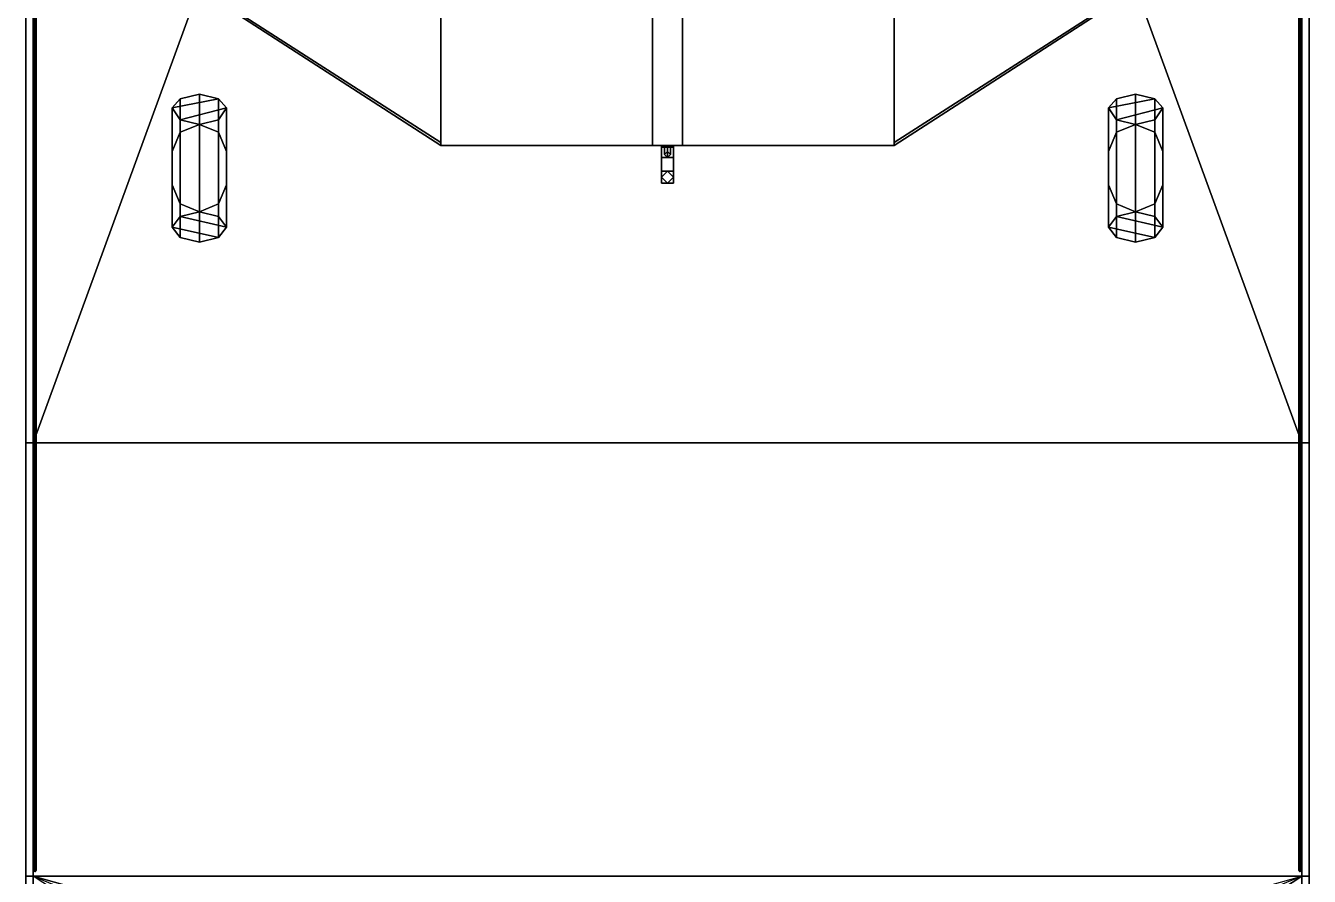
# Model space of a CAD drawing. Extents: x -4.2 to 4.2, y -17.3 to 18.7.
# Drawn here: x -4.25 to 4.25, y 4.11 to 9.74 of the extents above; entities that cross this region are included whole.
import ezdxf

# ---------------------------------------------------------------- set-up
doc = ezdxf.new("R2010")
doc.units = 0
doc.layers.get('0').update_dxf_attribs({"linetype": 'CONTINUOUS'})
doc.layers.add('RAILINGS', color=6, linetype='CONTINUOUS')

msp = doc.modelspace()

# ---------------------------------------------------------------- linework, layer by layer
for points in [[(-4.2, 16.87, 1.04), (-4.2, 6.98, 1.04), (-4.25, 6.98, 1.07), (-4.25, 16.87, 1.07)], [(-4.25, 16.87, 1.07), (-4.25, 6.98, 1.07), (-4.25, 6.98, 1.18), (-4.25, 16.87, 1.18)], [(-4.2, 6.98, 1.21), (-4.2, 16.87, 1.21), (-4.25, 16.87, 1.18), (-4.25, 6.98, 1.18)], [(-4.2, 10.97, -1.04), (-4.2, -10.52, -1.04), (-4.2, -13.62, -0.39), (-4.2, 16.87, -0.3447)], [(-4.2, 16.87, -0.3447), (-4.2, -13.62, -0.39), (-4.2, -13.62, 0.65), (-4.2, 4.11, 0.65)], [(-4.2, 16.87, -0.3447), (-4.2, 4.11, 0.65), (-4.2, 6.98, 1.04), (-4.2, 16.87, 1.04)], [(-3.1, 10, 1.21), (-3.1, 15.01, 1.21), (-4.2, 16.87, 1.21), (-4.2, 6.98, 1.21)], [(4.2, 16.87, 1.21), (3.1, 15.01, 1.21), (3.1, 10, 1.21), (4.2, 6.98, 1.21)], [(4.2, -13.62, -0.39), (4.2, -10.52, -1.04), (4.2, 10.97, -1.04), (4.2, 16.87, -0.3447)], [(4.2, -13.62, 0.65), (4.2, -13.62, -0.39), (4.2, 16.87, -0.3447), (4.2, 4.11, 0.65)], [(4.2, 6.98, 1.04), (4.2, 4.11, 0.65), (4.2, 16.87, -0.3447), (4.2, 16.87, 1.04)], [(4.25, 6.98, 1.07), (4.2, 6.98, 1.04), (4.2, 16.87, 1.04), (4.25, 16.87, 1.07)], [(4.25, 16.87, 1.18), (4.2, 16.87, 1.21), (4.2, 6.98, 1.21), (4.25, 6.98, 1.18)], [(4.25, 6.98, 1.18), (4.25, 6.98, 1.07), (4.25, 16.87, 1.07), (4.25, 16.87, 1.18)], [(-1.5, 14.9, 5.6), (-1.5, 14.9, 5.5), (-1.5, 13.05, 5.5), (-1.5, 8.95, 5.6)], [(1.5, 13.05, 5.5), (1.5, 14.9, 5.5), (1.5, 14.9, 5.6), (1.5, 8.95, 5.6)], [(-3.25, 10.08, 3.4), (-1.5, 8.95, 3.4), (-1.5, 13.05, 3.4), (-3.25, 13.05, 3.4)], [(-1.5, 13.05, 3.4), (-1.5, 8.95, 3.4), (-1.5, 10.38, 3.52), (-1.5, 11.83, 3.52)], [(-1.5, 11.83, 5.32), (-1.5, 10.38, 5.32), (-1.5, 8.95, 5.6), (-1.5, 13.05, 5.5)], [(3.25, 10.08, 3.4), (3.25, 13.05, 3.4), (1.5, 13.05, 3.4), (1.5, 8.95, 3.4)], [(1.5, 11.83, 3.52), (1.5, 10.38, 3.52), (1.5, 8.95, 3.4), (1.5, 13.05, 3.4)], [(1.5, 13.05, 5.5), (1.5, 8.95, 5.6), (1.5, 10.38, 5.32), (1.5, 11.83, 5.32)], [(-1.5, 11.06, 5.6), (-1.5, 8.95, 5.6), (-0.1, 8.95, 5.74), (-0.1, 11.06, 5.74)], [(-0.1, 11.06, 5.74), (-0.1, 8.95, 5.74), (0.1, 8.95, 5.74), (0.1, 11.06, 5.74)], [(0.1, 8.95, 5.74), (1.5, 8.95, 5.6), (1.5, 11.06, 5.6), (0.1, 11.06, 5.74)], [(4.2, 10.97, -1.04), (4.2, -10.52, -1.04), (-4.2, -10.52, -1.04), (-4.2, 10.97, -1.04)], [(-1.5, 10.38, 5.24), (-1.5, 10.31, 5.24), (-1.5, 8.95, 5.6), (-1.5, 10.38, 5.32)], [(-1.5, 10.38, 3.52), (-1.5, 8.95, 3.4), (-1.5, 10.31, 3.61), (-1.5, 10.38, 3.61)], [(1.5, 10.38, 3.61), (1.5, 10.31, 3.61), (1.5, 8.95, 3.4), (1.5, 10.38, 3.52)], [(1.5, 10.38, 5.32), (1.5, 8.95, 5.6), (1.5, 10.31, 5.24), (1.5, 10.38, 5.24)], [(-1.5, 10.31, 5.24), (-1.5, 10.31, 3.61), (-1.5, 8.95, 3.4), (-1.5, 8.95, 5.6)], [(1.5, 8.95, 5.6), (1.5, 8.95, 3.4), (1.5, 10.31, 3.61), (1.5, 10.31, 5.24)], [(-3.25, 10.08, 3.17), (-1.5, 8.95, 3.17), (-1.5, 8.95, 3.4), (-3.25, 10.08, 3.4)], [(3.25, 10.08, 3.17), (1.5, 8.95, 3.17), (-1.5, 8.95, 3.17), (-3.25, 10.08, 3.17)], [(1.5, 8.95, 3.4), (1.5, 8.95, 3.17), (3.25, 10.08, 3.17), (3.25, 10.08, 3.4)], [(3.1, 10, 1.21), (-3.1, 10, 1.21), (-4.2, 6.98, 1.21), (4.2, 6.98, 1.21)], [(-3.2273, 9.26, 2.4273), (-3.1, 9.29, 2.48), (-2.9727, 9.26, 2.4273), (-3.28, 9.2, 2.3)], [(-3.2273, 8.34, 2.4273), (-3.1, 8.31, 2.48), (-3.1, 9.29, 2.48), (-3.2273, 9.26, 2.4273)], [(-3.1, 8.31, 2.48), (-2.9727, 8.34, 2.4273), (-2.9727, 9.26, 2.4273), (-3.1, 9.29, 2.48)], [(2.9727, 9.26, 2.4273), (3.1, 9.29, 2.48), (3.2273, 9.26, 2.4273), (2.92, 9.2, 2.3)], [(2.9727, 8.34, 2.4273), (3.1, 8.31, 2.48), (3.1, 9.29, 2.48), (2.9727, 9.26, 2.4273)], [(3.1, 8.31, 2.48), (3.2273, 8.34, 2.4273), (3.2273, 9.26, 2.4273), (3.1, 9.29, 2.48)], [(-3.28, 8.41, 2.3), (-3.2273, 8.34, 2.4273), (-3.2273, 9.26, 2.4273), (-3.28, 9.2, 2.3)], [(-3.28, 9.2, 2.3), (-2.9727, 9.26, 2.4273), (-2.92, 9.2, 2.3), (-3.2273, 9.12, 2.1727)], [(-3.2273, 9.0373, 2.1727), (-3.28, 8.91, 2.3), (-3.28, 9.2, 2.3), (-3.2273, 9.12, 2.1727)], [(-3.2273, 9.12, 2.1727), (-2.92, 9.2, 2.3), (-2.9727, 9.12, 2.1727), (-3.1, 9.09, 2.12)], [(-2.9727, 8.34, 2.4273), (-2.92, 8.41, 2.3), (-2.92, 9.2, 2.3), (-2.9727, 9.26, 2.4273)], [(-2.92, 8.91, 2.3), (-2.9727, 9.0373, 2.1727), (-2.9727, 9.12, 2.1727), (-2.92, 9.2, 2.3)], [(2.92, 8.41, 2.3), (2.9727, 8.34, 2.4273), (2.9727, 9.26, 2.4273), (2.92, 9.2, 2.3)], [(2.92, 9.2, 2.3), (3.2273, 9.26, 2.4273), (3.28, 9.2, 2.3), (2.9727, 9.12, 2.1727)], [(2.9727, 9.0373, 2.1727), (2.92, 8.91, 2.3), (2.92, 9.2, 2.3), (2.9727, 9.12, 2.1727)], [(2.9727, 9.12, 2.1727), (3.28, 9.2, 2.3), (3.2273, 9.12, 2.1727), (3.1, 9.09, 2.12)], [(3.2273, 8.34, 2.4273), (3.28, 8.41, 2.3), (3.28, 9.2, 2.3), (3.2273, 9.26, 2.4273)], [(3.28, 8.91, 2.3), (3.2273, 9.0373, 2.1727), (3.2273, 9.12, 2.1727), (3.28, 9.2, 2.3)], [(-3.1, 9.09, 2.12), (-3.2273, 9.0373, 2.1727), (-3.2273, 9.12, 2.1727), (-3.1, 9.09, 2.12)], [(-2.9727, 9.0373, 2.1727), (-3.1, 9.09, 2.12), (-3.1, 9.09, 2.12), (-2.9727, 9.12, 2.1727)], [(3.1, 9.09, 2.12), (2.9727, 9.0373, 2.1727), (2.9727, 9.12, 2.1727), (3.1, 9.09, 2.12)], [(3.2273, 9.0373, 2.1727), (3.1, 9.09, 2.12), (3.1, 9.09, 2.12), (3.2273, 9.12, 2.1727)], [(-3.2273, 9.0373, 1.21), (-3.28, 8.91, 1.21), (-3.28, 8.91, 2.3), (-3.2273, 9.0373, 2.1727)], [(-3.1, 9.09, 1.21), (-3.2273, 9.0373, 1.21), (-3.2273, 9.0373, 2.1727), (-3.1, 9.09, 2.12)], [(-2.9727, 9.0373, 1.21), (-3.1, 9.09, 1.21), (-3.1, 9.09, 2.12), (-2.9727, 9.0373, 2.1727)], [(-2.92, 8.91, 1.21), (-2.9727, 9.0373, 1.21), (-2.9727, 9.0373, 2.1727), (-2.92, 8.91, 2.3)], [(2.9727, 9.0373, 1.21), (2.92, 8.91, 1.21), (2.92, 8.91, 2.3), (2.9727, 9.0373, 2.1727)], [(3.1, 9.09, 1.21), (2.9727, 9.0373, 1.21), (2.9727, 9.0373, 2.1727), (3.1, 9.09, 2.12)], [(3.2273, 9.0373, 1.21), (3.1, 9.09, 1.21), (3.1, 9.09, 2.12), (3.2273, 9.0373, 2.1727)], [(3.28, 8.91, 1.21), (3.2273, 9.0373, 1.21), (3.2273, 9.0373, 2.1727), (3.28, 8.91, 2.3)], [(-1.5, 8.95, 5.6), (-1.5, 8.95, 3.17), (1.5, 8.95, 3.17), (1.5, 8.95, 5.6)], [(-0.1, 8.95, 5.74), (-1.5, 8.95, 5.6), (1.5, 8.95, 5.6), (0.1, 8.95, 5.74)], [(-0.04, 8.95, 5.6), (-0.04, 8.7, 5.78), (-0.04, 8.78, 5.78), (-0.04, 8.95, 5.74)], [(0.04, 8.95, 5.6), (0.04, 8.7, 5.78), (-0.04, 8.7, 5.78), (-0.04, 8.95, 5.6)], [(-0.04, 8.95, 5.74), (-0.04, 8.78, 5.78), (0.04, 8.78, 5.78), (0.04, 8.95, 5.74)], [(-0.04, 8.94, 8.86), (-0.04, 8.87, 8.86), (-0.04, 8.87, 8.98), (-0.04, 8.94, 8.98)], [(-0.04, 8.87, 8.98), (0.04, 8.87, 8.98), (0.04, 8.94, 8.98), (-0.04, 8.94, 8.98)], [(-0.04, 8.94, 8.98), (0.04, 8.94, 8.98), (0.04, 8.94, 8.86), (-0.04, 8.94, 8.86)], [(0, 8.87, 5.41), (-0.02, 8.89, 5.43), (-0.02, 8.95, 5.43), (0, 8.95, 5.41)], [(-0.02, 8.89, 5.43), (0, 8.91, 5.45), (0, 8.95, 5.45), (-0.02, 8.95, 5.43)], [(0.02, 8.89, 5.43), (0, 8.87, 5.41), (0, 8.95, 5.41), (0.02, 8.95, 5.43)], [(0, 8.91, 5.45), (0.02, 8.89, 5.43), (0.02, 8.95, 5.43), (0, 8.95, 5.45)], [(0.04, 8.78, 5.78), (0.04, 8.7, 5.78), (0.04, 8.95, 5.6), (0.04, 8.95, 5.74)], [(0.04, 8.87, 8.98), (0.04, 8.87, 8.86), (0.04, 8.94, 8.86), (0.04, 8.94, 8.98)], [(-3.28, 8.91, 1.21), (-3.28, 8.69, 1.21), (-3.28, 8.69, 2.3), (-3.28, 8.91, 2.3)], [(-2.92, 8.69, 1.21), (-2.92, 8.91, 1.21), (-2.92, 8.91, 2.3), (-2.92, 8.69, 2.3)], [(-0.04, 8.78, 8.82), (-0.04, 8.7, 8.82), (-0.04, 8.87, 8.98), (-0.04, 8.87, 8.86)], [(0.04, 8.87, 8.86), (0.04, 8.78, 8.82), (-0.04, 8.78, 8.82), (-0.04, 8.87, 8.86)], [(-0.04, 8.87, 8.98), (-0.04, 8.7, 8.82), (0.04, 8.7, 8.82), (0.04, 8.87, 8.98)], [(0, 8.91, 5.45), (-0.02, 8.89, 5.43), (-0.02, 8.89, 9.14), (0, 8.91, 9.14)], [(0, 8.87, 9.14), (0.02, 8.89, 9.14), (0, 8.91, 9.14), (-0.02, 8.89, 9.14)], [(-0.02, 8.89, 5.43), (0, 8.87, 5.41), (0, 8.87, 9.14), (-0.02, 8.89, 9.14)], [(0.02, 8.89, 5.43), (0, 8.91, 5.45), (0, 8.91, 9.14), (0.02, 8.89, 9.14)], [(0, 8.87, 5.41), (0.02, 8.89, 5.43), (0.02, 8.89, 9.14), (0, 8.87, 9.14)], [(0.04, 8.87, 8.98), (0.04, 8.7, 8.82), (0.04, 8.78, 8.82), (0.04, 8.87, 8.86)], [(2.92, 8.91, 1.21), (2.92, 8.69, 1.21), (2.92, 8.69, 2.3), (2.92, 8.91, 2.3)], [(3.28, 8.69, 1.21), (3.28, 8.91, 1.21), (3.28, 8.91, 2.3), (3.28, 8.69, 2.3)], [(0, 8.78, 5.78), (-0.04, 8.74, 5.78), (-0.04, 8.74, 8.82), (0, 8.78, 8.82)], [(-0.04, 8.78, 5.78), (-0.04, 8.7, 5.78), (0.04, 8.7, 5.78), (0.04, 8.78, 5.78)], [(0.04, 8.74, 5.78), (0, 8.78, 5.78), (0, 8.78, 8.82), (0.04, 8.74, 8.82)], [(-3.28, 8.69, 1.21), (-3.2273, 8.5627, 1.21), (-3.2273, 8.5627, 2.1727), (-3.28, 8.69, 2.3)], [(-3.2273, 8.48, 2.1727), (-3.28, 8.41, 2.3), (-3.28, 8.69, 2.3), (-3.2273, 8.5627, 2.1727)], [(-2.9727, 8.5627, 1.21), (-2.92, 8.69, 1.21), (-2.92, 8.69, 2.3), (-2.9727, 8.5627, 2.1727)], [(-2.92, 8.41, 2.3), (-2.9727, 8.48, 2.1727), (-2.9727, 8.5627, 2.1727), (-2.92, 8.69, 2.3)], [(-0.04, 8.74, 5.78), (0, 8.7, 5.78), (0, 8.7, 8.82), (-0.04, 8.74, 8.82)], [(0, 8.7, 5.78), (0.04, 8.74, 5.78), (0.04, 8.74, 8.82), (0, 8.7, 8.82)], [(2.92, 8.69, 1.21), (2.9727, 8.5627, 1.21), (2.9727, 8.5627, 2.1727), (2.92, 8.69, 2.3)], [(2.9727, 8.48, 2.1727), (2.92, 8.41, 2.3), (2.92, 8.69, 2.3), (2.9727, 8.5627, 2.1727)], [(3.2273, 8.5627, 1.21), (3.28, 8.69, 1.21), (3.28, 8.69, 2.3), (3.2273, 8.5627, 2.1727)], [(3.28, 8.41, 2.3), (3.2273, 8.48, 2.1727), (3.2273, 8.5627, 2.1727), (3.28, 8.69, 2.3)], [(-3.2273, 8.5627, 1.21), (-3.1, 8.51, 1.21), (-3.1, 8.51, 2.12), (-3.2273, 8.5627, 2.1727)], [(-3.1, 8.51, 2.12), (-3.2273, 8.48, 2.1727), (-3.2273, 8.5627, 2.1727), (-3.1, 8.51, 2.12)], [(-3.1, 8.51, 2.12), (-2.9727, 8.48, 2.1727), (-2.92, 8.41, 2.3), (-3.2273, 8.48, 2.1727)], [(-3.1, 8.51, 1.21), (-2.9727, 8.5627, 1.21), (-2.9727, 8.5627, 2.1727), (-3.1, 8.51, 2.12)], [(-2.9727, 8.48, 2.1727), (-3.1, 8.51, 2.12), (-3.1, 8.51, 2.12), (-2.9727, 8.5627, 2.1727)], [(2.9727, 8.5627, 1.21), (3.1, 8.51, 1.21), (3.1, 8.51, 2.12), (2.9727, 8.5627, 2.1727)], [(3.1, 8.51, 2.12), (2.9727, 8.48, 2.1727), (2.9727, 8.5627, 2.1727), (3.1, 8.51, 2.12)], [(3.1, 8.51, 2.12), (3.2273, 8.48, 2.1727), (3.28, 8.41, 2.3), (2.9727, 8.48, 2.1727)], [(3.1, 8.51, 1.21), (3.2273, 8.5627, 1.21), (3.2273, 8.5627, 2.1727), (3.1, 8.51, 2.12)], [(3.2273, 8.48, 2.1727), (3.1, 8.51, 2.12), (3.1, 8.51, 2.12), (3.2273, 8.5627, 2.1727)], [(-3.2273, 8.48, 2.1727), (-2.92, 8.41, 2.3), (-2.9727, 8.34, 2.4273), (-3.28, 8.41, 2.3)], [(2.9727, 8.48, 2.1727), (3.28, 8.41, 2.3), (3.2273, 8.34, 2.4273), (2.92, 8.41, 2.3)], [(-3.28, 8.41, 2.3), (-2.9727, 8.34, 2.4273), (-3.1, 8.31, 2.48), (-3.2273, 8.34, 2.4273)], [(2.92, 8.41, 2.3), (3.2273, 8.34, 2.4273), (3.1, 8.31, 2.48), (2.9727, 8.34, 2.4273)], [(-4.2, 4.11, 0.82), (-4.2, 6.98, 1.21), (-4.25, 6.98, 1.18), (-4.25, 4.11, 0.79)], [(-4.25, 6.98, 1.07), (-4.25, 4.11, 0.68), (-4.25, 4.11, 0.79), (-4.25, 6.98, 1.18)], [(-4.2, 6.98, 1.04), (-4.2, 4.11, 0.65), (-4.25, 4.11, 0.68), (-4.25, 6.98, 1.07)], [(4.2, 4.11, 0.82), (4.2, 6.98, 1.21), (-4.2, 6.98, 1.21), (-4.2, 4.11, 0.82)], [(4.25, 6.98, 1.18), (4.2, 6.98, 1.21), (4.2, 4.11, 0.82), (4.25, 4.11, 0.79)], [(4.25, 4.11, 0.68), (4.2, 4.11, 0.65), (4.2, 6.98, 1.04), (4.25, 6.98, 1.07)], [(4.25, 4.11, 0.79), (4.25, 4.11, 0.68), (4.25, 6.98, 1.07), (4.25, 6.98, 1.18)], [(-4.2, -13.62, 0.82), (-4.2, 4.11, 0.82), (-4.25, 4.11, 0.79), (-4.25, -13.62, 0.79)], [(-4.25, 4.11, 0.68), (-4.25, -13.62, 0.68), (-4.25, -13.62, 0.79), (-4.25, 4.11, 0.79)], [(-4.2, 4.11, 0.65), (-4.2, -13.62, 0.65), (-4.25, -13.62, 0.68), (-4.25, 4.11, 0.68)], [(0, 2.93, 0.82), (4.2, 4.11, 0.82), (-4.2, 4.11, 0.82), (0, 2.93, 0.82)], [(-0.95, 1.98, 0.82), (-4.2, 4.11, 0.82), (-4.2, -0.15, 0.82), (-0.95, 1.98, 0.82)], [(0, 2.93, 0.82), (-4.2, 4.11, 0.82), (-0.6718, 2.6518, 0.82), (0, 2.93, 0.82)], [(4.2, 4.11, 0.82), (0.6718, 2.6518, 0.82), (0.95, 1.98, 0.82), (4.2, 4.11, 0.82)], [(4.2, 4.11, 0.82), (0.95, 1.98, 0.82), (4.2, -0.15, 0.82), (4.2, 4.11, 0.82)], [(4.25, 4.11, 0.79), (4.2, 4.11, 0.82), (4.2, -13.62, 0.82), (4.25, -13.62, 0.79)], [(4.25, -13.62, 0.68), (4.2, -13.62, 0.65), (4.2, 4.11, 0.65), (4.25, 4.11, 0.68)], [(4.25, -13.62, 0.79), (4.25, -13.62, 0.68), (4.25, 4.11, 0.68), (4.25, 4.11, 0.79)]]:
    msp.add_3dface(points)
at = {"layer": 'RAILINGS'}
for points in [[(-4.19, 4.16, 1.78), (-4.2, 4.15, 1.79), (-4.2, 16.89, 1.79), (-4.19, 16.89, 1.78)], [(-4.2, 4.15, 1.79), (-4.19, 4.14, 1.8), (-4.19, 16.89, 1.8), (-4.2, 16.89, 1.79)], [(-4.18, 4.15, 1.79), (-4.19, 4.16, 1.78), (-4.19, 16.89, 1.78), (-4.18, 16.89, 1.79)], [(-4.19, 4.14, 1.8), (-4.18, 4.15, 1.79), (-4.18, 16.89, 1.79), (-4.19, 16.89, 1.8)], [(4.19, 4.16, 1.78), (4.18, 4.15, 1.79), (4.18, 16.89, 1.79), (4.19, 16.89, 1.78)], [(4.18, 4.15, 1.79), (4.19, 4.14, 1.8), (4.19, 16.89, 1.8), (4.18, 16.89, 1.79)], [(4.2, 4.15, 1.79), (4.19, 4.16, 1.78), (4.19, 16.89, 1.78), (4.2, 16.89, 1.79)], [(4.19, 4.14, 1.8), (4.2, 4.15, 1.79), (4.2, 16.89, 1.79), (4.19, 16.89, 1.8)], [(-1.5, 8.95, 3.4), (-1.5, 8.95, 4.67), (-3.25, 10.08, 4.67), (-3.25, 10.08, 3.4)], [(-3.23, 10.08, 4.67), (-3.25, 10.08, 4.67), (-1.5, 8.95, 4.67), (-1.5, 8.97, 4.67)], [(-3.23, 10.08, 3.4), (-3.23, 10.08, 4.67), (-1.5, 8.97, 4.67), (-1.5, 8.97, 3.4)], [(1.5, 8.95, 4.67), (1.5, 8.95, 3.4), (3.25, 10.08, 3.4), (3.25, 10.08, 4.67)], [(3.23, 10.08, 4.67), (3.23, 10.08, 3.4), (1.5, 8.97, 3.4), (1.5, 8.97, 4.67)], [(1.5, 8.97, 4.67), (1.5, 8.95, 4.67), (3.25, 10.08, 4.67), (3.23, 10.08, 4.67)], [(-4.19, 8.98, 1.21), (-4.2, 8.97, 1.21), (-4.2, 8.97, 1.79), (-4.19, 8.98, 1.78)], [(-4.2, 8.97, 1.21), (-4.19, 8.96, 1.21), (-4.19, 8.96, 1.78), (-4.2, 8.97, 1.79)], [(-4.18, 8.97, 1.21), (-4.19, 8.98, 1.21), (-4.19, 8.98, 1.78), (-4.18, 8.97, 1.79)], [(-4.19, 8.96, 1.21), (-4.18, 8.97, 1.21), (-4.18, 8.97, 1.79), (-4.19, 8.96, 1.78)], [(4.19, 8.98, 1.21), (4.18, 8.97, 1.21), (4.18, 8.97, 1.79), (4.19, 8.98, 1.78)], [(4.18, 8.97, 1.21), (4.19, 8.96, 1.21), (4.19, 8.96, 1.78), (4.18, 8.97, 1.79)], [(4.2, 8.97, 1.21), (4.19, 8.98, 1.21), (4.19, 8.98, 1.78), (4.2, 8.97, 1.79)], [(4.19, 8.96, 1.21), (4.2, 8.97, 1.21), (4.2, 8.97, 1.79), (4.19, 8.96, 1.78)], [(-4.19, 7.38, 1.21), (-4.2, 7.37, 1.21), (-4.2, 7.37, 1.79), (-4.19, 7.38, 1.78)], [(-4.2, 7.37, 1.21), (-4.19, 7.36, 1.21), (-4.19, 7.36, 1.78), (-4.2, 7.37, 1.79)], [(-4.18, 7.37, 1.21), (-4.19, 7.38, 1.21), (-4.19, 7.38, 1.78), (-4.18, 7.37, 1.79)], [(-4.19, 7.36, 1.21), (-4.18, 7.37, 1.21), (-4.18, 7.37, 1.79), (-4.19, 7.36, 1.78)], [(4.19, 7.38, 1.21), (4.18, 7.37, 1.21), (4.18, 7.37, 1.79), (4.19, 7.38, 1.78)], [(4.18, 7.37, 1.21), (4.19, 7.36, 1.21), (4.19, 7.36, 1.78), (4.18, 7.37, 1.79)], [(4.2, 7.37, 1.21), (4.19, 7.38, 1.21), (4.19, 7.38, 1.78), (4.2, 7.37, 1.79)], [(4.19, 7.36, 1.21), (4.2, 7.37, 1.21), (4.2, 7.37, 1.79), (4.19, 7.36, 1.78)], [(-4.19, 5.77, 1.04), (-4.2, 5.76, 1.04), (-4.2, 5.76, 1.79), (-4.19, 5.77, 1.78)], [(-4.2, 5.76, 1.04), (-4.19, 5.75, 1.04), (-4.19, 5.75, 1.78), (-4.2, 5.76, 1.79)], [(-4.18, 5.76, 1.04), (-4.19, 5.77, 1.04), (-4.19, 5.77, 1.78), (-4.18, 5.76, 1.79)], [(-4.19, 5.75, 1.04), (-4.18, 5.76, 1.04), (-4.18, 5.76, 1.79), (-4.19, 5.75, 1.78)], [(4.19, 5.77, 1.04), (4.18, 5.76, 1.04), (4.18, 5.76, 1.79), (4.19, 5.77, 1.78)], [(4.18, 5.76, 1.04), (4.19, 5.75, 1.04), (4.19, 5.75, 1.78), (4.18, 5.76, 1.79)], [(4.2, 5.76, 1.04), (4.19, 5.77, 1.04), (4.19, 5.77, 1.78), (4.2, 5.76, 1.79)], [(4.19, 5.75, 1.04), (4.2, 5.76, 1.04), (4.2, 5.76, 1.79), (4.19, 5.75, 1.78)], [(-4.19, 4.16, 0.82), (-4.2, 4.15, 0.82), (-4.2, 4.15, 1.79), (-4.19, 4.16, 1.78)], [(-4.2, 4.15, 0.82), (-4.19, 4.14, 0.82), (-4.19, 4.14, 1.8), (-4.2, 4.15, 1.79)], [(-4.18, 4.15, 0.82), (-4.19, 4.16, 0.82), (-4.19, 4.16, 1.78), (-4.18, 4.15, 1.79)], [(-4.19, 4.14, 0.82), (-4.18, 4.15, 0.82), (-4.18, 4.15, 1.79), (-4.19, 4.14, 1.8)], [(4.19, 4.16, 0.82), (4.18, 4.15, 0.82), (4.18, 4.15, 1.79), (4.19, 4.16, 1.78)], [(4.18, 4.15, 0.82), (4.19, 4.14, 0.82), (4.19, 4.14, 1.8), (4.18, 4.15, 1.79)], [(4.2, 4.15, 0.82), (4.19, 4.16, 0.82), (4.19, 4.16, 1.78), (4.2, 4.15, 1.79)], [(4.19, 4.14, 0.82), (4.2, 4.15, 0.82), (4.2, 4.15, 1.79), (4.19, 4.14, 1.8)]]:
    msp.add_3dface(points, dxfattribs=at)

doc.saveas('drawing.dxf')
